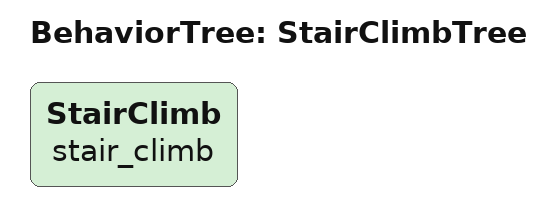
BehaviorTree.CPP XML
<!--
  独立上台阶行为树：
  - 这个 XML 只在 tree_file 指向它时执行，main_tree.xml / mf_tree.xml / mc_tree.xml 默认都不引用它。
  - 运行前必须确保遥控等其它 cmd_vel 发布权威已经停用，避免多个节点同时控制底盘。
-->
<root BTCPP_format="4" main_tree_to_execute="StairClimbTree">
  <!--
    BTCPP_format="4" 表示使用 BehaviorTree.CPP v4 XML 格式。
    main_tree_to_execute="StairClimbTree" 表示加载本 XML 后默认执行下面这个 BehaviorTree。
  -->
  <BehaviorTree ID="StairClimbTree">
    <StairClimb name="stair_climb"/>
  </BehaviorTree>
</root>
